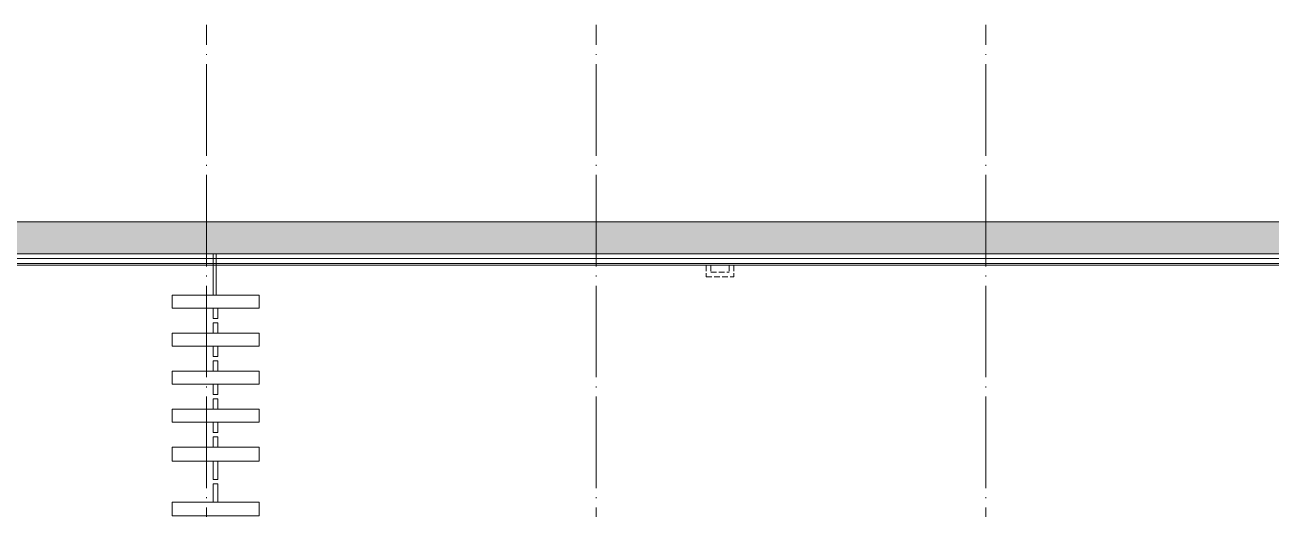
# Model space of a CAD drawing. Extents: x 13114849 to 13479250, y 160225 to 278773.
# Drawn here: x 13338938 to 13366117, y 198985 to 209560 of the extents above; entities that cross this region are included whole.
import ezdxf

# ---------------------------------------------------------------- set-up
doc = ezdxf.new("R2010")
doc.units = 0
doc.header["$LTSCALE"] = 1000
doc.header["$MEASUREMENT"] = 0
doc.linetypes.add('DASH', pattern=[0.35, 0.25, -0.1])
doc.linetypes.add('DOTE', pattern=[2.4200000000000004, 2, -0.2, 0.02, -0.2])
doc.layers.add('建筑底图', color=8, linetype='Continuous', lineweight=13)

msp = doc.modelspace()

# ---------------------------------------------------------------- hatches: boundary and pattern name
at = {"layer": '建筑底图'}
h = msp.add_hatch(dxfattribs=at)
h.set_pattern_fill('钢筋混凝土', color=8, scale=100, style=0)
h.set_pattern_definition([(45, (793255.2557103541, 7.916241884231567e-09), (-176.7766952966369, 176.7766952966369), []), (49.99999999999999, (793255.2557103541, 7.916241884231567e-09), (717.2601826007534, -62.75213498259511), [75, -825]), (355, (793255.2557103541, 7.916241884231567e-09), (-138.751333613, 752.1921337000118), [60, -660]), (100.4514, (793315.0273903534, -5.229339992074529), (578.5093817140216, 689.4395420609536), [63.74019000000001, -701.142112]), (46.18420000000001, (793255.2557103541, 200.0000000079162), (1067.241048625644, -165.5190143290181), [112.5, -1237.5]), (96.6356, (793344.1924553532, 186.2066930079018), (934.6627055487033, 974.1178709004417), [95.610288, -1051.713]), (351.1842, (793255.2557103541, 200.0000000079162), (934.6619451336272, 974.1186009253246), [90, -990]), (21, (793355.2557103541, 150.0000000079162), (596.9070521184617, -402.6188906653388), [75, -825]), (326.0000000000001, (793355.2557103541, 150.0000000079162), (243.3153319215817, 725.150045046853), [60, -660]), (71.4514, (793404.9979433548, 116.4483940079226), (840.22262858149, 322.5304967099524), [63.74019000000001, -701.142112]), (37.50000000000001, (793255.2557103541, 7.916241884231567e-09), (12.15985531729067, 332.8938538313115), [0, -652, 0, -670, 0, -662.5]), (7.499999999999999, (793255.2557103541, 7.916241884231567e-09), (263.0695374421486, 394.4117118823602), [0, -382, 0, -637, 0, -252.5]), (327.5, (793032.2557103541, 7.916241884231567e-09), (533.822436172409, -22.55487173437976), [0, -250, 0, -780, 0, -1035]), (317.5, (792932.2557103541, 7.916241884231567e-09), (583.1861693423863, 100.1049823323177), [0, -325, 0, -518, 0, -735])])
h.paths.add_polyline_path([(13421897.36620497, 205459.513968757), (13421897.36620497, 204559.5139687572), (13422497.36620497, 204559.5139687581), (13422497.36620497, 204759.5139687581), (13453297.36620497, 204759.513968801), (13453297.36620497, 205459.5139688007)])
h.paths.add_polyline_path([(13333997.36620319, 206729.5125361029), (13333397.36620318, 206729.5125338955), (13333397.36620319, 204559.5139686338), (13413397.36620497, 204559.5139687454), (13413397.36620497, 205259.5139687452), (13333997.36620319, 205259.5139686347)])

# ---------------------------------------------------------------- linework, layer by layer
at = {"layer": '建筑底图', "linetype": 'DOTE'}
for p, q in [((13342897.36620497, 180083.0282935039), (13342897.36620497, 209559.5146856282)), ((13351397.36620497, 180083.0282935039), (13351397.36620497, 209559.5146856282)), ((13359897.36620498, 180083.0282935039), (13359897.36620497, 209559.5146856282))]:
    msp.add_line(p, q, dxfattribs=at)
at = {"layer": '建筑底图', "color": 8}
for p, q in [((13333997.36620319, 205259.5139686347), (13413797.36620497, 205259.5139687457)), ((13333297.36620318, 204459.5140696787), (13414507.36620497, 204459.5140696787)), ((13333397.36620319, 204559.5139686338), (13414397.36620497, 204559.5139687468)), ((13333187.36620318, 204349.5140696787), (13414607.36620497, 204349.5140696787))]:
    msp.add_line(p, q, dxfattribs=at)
at = {"layer": '建筑底图', "color": 8, "linetype": 'DOTE'}
msp.add_line((13474197.36620497, 204559.5146856282), (13119297.36620772, 204559.5146856282), dxfattribs=at)
at = {"layer": '建筑底图', "linetype": 'ByBlock'}
for p, q in [((13343047.36725286, 204559.514753507), (13343107.36725286, 204559.514753507)), ((13343047.36725286, 203654.5159618936), (13343047.36725286, 204559.514753507)), ((13343107.36725286, 203654.5159618936), (13343107.36725286, 204559.514753507)), ((13343047.36725286, 203654.5159618936), (13343107.36725286, 203654.5159618936))]:
    msp.add_line(p, q, dxfattribs=at)
at = {"layer": '建筑底图', "linetype": 'DASH', "ltscale": 0.5}
for p, q in [((13353797.36620497, 204309.5146856266), (13353797.36620497, 204059.5139686498)), ((13353897.36620497, 204309.5146856266), (13353897.36620497, 204159.5139686498)), ((13353897.36620497, 204159.5139686498), (13354297.36620497, 204159.5139686498)), ((13354297.36620497, 204309.5146856266), (13354297.36620497, 204159.5139686498)), ((13354397.36620497, 204309.5146856266), (13354397.36620497, 204059.5139686498)), ((13353797.36620497, 204059.5139686498), (13354397.36620497, 204059.5139686498))]:
    msp.add_line(p, q, dxfattribs=at)
at = {"layer": '建筑底图'}
for p, q in [((13343047.36728823, 203374.5159618957), (13343047.36728822, 203149.5159618957)), ((13343147.36728823, 203374.5159618945), (13343147.36728822, 203149.5159618948)), ((13343047.36728822, 203149.5159618957), (13343147.36728822, 203149.5159618948)), ((13343047.36728823, 202824.5159618927), (13343047.36728822, 203049.5159618924)), ((13343047.36728822, 203049.5159618924), (13343147.36728822, 203049.5159618934)), ((13343147.36728823, 202824.5159618938), (13343147.36728822, 203049.5159618934)), ((13343047.36728823, 202544.5159619031), (13343047.36728823, 202319.5159619031)), ((13343147.36728823, 202544.5159619038), (13343147.36728823, 202319.5159619041)), ((13343047.36728823, 202319.5159619031), (13343147.36728823, 202319.5159619041)), ((13343047.36728823, 201994.5159619024), (13343047.36728823, 202219.5159619041)), ((13343047.36728823, 202219.5159619041), (13343147.36728823, 202219.515961905)), ((13343147.36728823, 201994.5159619034), (13343147.36728823, 202219.515961905)), ((13343047.36728824, 201714.5159619129), (13343047.36728824, 201489.5159619113)), ((13343147.36728824, 201714.5159619136), (13343147.36728824, 201489.5159619122)), ((13343047.36728824, 201489.5159619113), (13343147.36728824, 201489.5159619122)), ((13343047.36728824, 201164.5159619106), (13343047.36728824, 201389.5159619122)), ((13343047.36728824, 201389.5159619122), (13343147.36728824, 201389.5159619132)), ((13343147.36728824, 201164.5159619115), (13343147.36728824, 201389.5159619132)), ((13343047.36728823, 200884.5159619246), (13343047.36728823, 200659.5159619246)), ((13343147.36728823, 200884.5159619234), (13343147.36728823, 200659.5159619236)), ((13343047.36728823, 200659.5159619246), (13343147.36728823, 200659.5159619236)), ((13343047.36728823, 200334.5159619215), (13343047.36728823, 200559.5159619215)), ((13343047.36728823, 200559.5159619215), (13343147.36728823, 200559.5159619225)), ((13343147.36728823, 200334.5159619227), (13343147.36728823, 200559.5159619225)), ((13343047.36728824, 199634.5159619288), (13343047.36728823, 200034.5159619241)), ((13343147.36728824, 199634.5159619297), (13343147.36728823, 200034.515961925)), ((13343047.36728824, 199634.5159619288), (13343147.36728824, 199634.5159619297)), ((13343047.36728827, 199134.5159619316), (13343047.36728827, 199534.5159619297)), ((13343047.36728827, 199534.5159619297), (13343147.36728827, 199534.5159619306)), ((13343147.36728827, 199134.5159619325), (13343147.36728827, 199534.5159619306))]:
    msp.add_line(p, q, dxfattribs=at)
at = {"layer": '建筑底图', "color": 8}
for points in [[(13311597.36622271, 184159.5155477665), (13438197.36620497, 184159.5155477665), (13438197.36620731, 183959.5170308359), (13443697.36620498, 183959.5170308359), (13443697.36620498, 171509.5140157907), (13434296.97019093, 171509.514015788), (13434296.97019093, 165209.5140158274), (13477297.36621002, 165209.5140158488), (13477297.36621011, 178509.5146838985), (13473697.36620497, 180533.5146839736), (13473697.36620497, 207859.5147523294), (13459597.36620497, 207859.5147523294), (13459597.36620497, 205459.5139688094), (13421797.36620497, 205459.5139688094), (13421797.36620497, 205259.5139687569), (13333997.36620318, 205259.5139784271)], [(13333147.36620318, 207229.512531076), (13333147.36620318, 204309.5140696787), (13427497.36615204, 204309.5140696787)]]:
    msp.add_lwpolyline(points, dxfattribs=at)
at = {"layer": '建筑底图'}
for points in [[(13344047.36728822, 203374.5159619031), (13344047.36728822, 203654.5159618938), (13342147.36728825, 203654.5159618743), (13342147.36728826, 203374.5159618855)], [(13344047.36728823, 202544.5159619125), (13344047.36728822, 202824.5159619029), (13342147.36728826, 202824.5159618836), (13342147.36728826, 202544.5159618948)], [(13344047.36728825, 201714.5159619225), (13344047.36728825, 201994.5159619122), (13342147.36728826, 201994.5159618938), (13342147.36728826, 201714.5159619041)], [(13344047.36728826, 200884.5159619327), (13344047.36728825, 201164.5159619227), (13342147.36728826, 201164.5159619041), (13342147.36728827, 200884.5159619143)], [(13344047.36728826, 200034.5159619311), (13344047.36728826, 200334.515961932), (13342147.36728826, 200334.5159619125), (13342147.36728826, 200034.5159619134)], [(13344047.36728827, 198834.5159619395), (13344047.36728827, 199134.5159619395), (13342147.36728826, 199134.5159619199), (13342147.36728826, 198834.5159619199)]]:
    msp.add_lwpolyline(points, close=True, dxfattribs=at)
for points in [[(13343989.29078456, 203099.5159618929, 0, 100, 0), (13343989.29078456, 203099.5159618929, 0, 0, 0), (13342753.17492359, 203099.5159618929, 100, 0, 0), (13342468.25448413, 203099.5159618929, 0, 0, 0)], [(13343989.29078459, 202269.5159619048, 0, 100, 0), (13343989.29078459, 202269.5159619048, 0, 0, 0), (13342753.17492361, 202269.5159619048, 100, 0, 0), (13342468.25448416, 202269.5159619048, 0, 0, 0)], [(13343989.2907846, 201439.5159619127, 0, 100, 0), (13343989.2907846, 201439.5159619127, 0, 0, 0), (13342753.17492362, 201439.5159619127, 100, 0, 0), (13342468.25448417, 201439.5159619127, 0, 0, 0)], [(13343987.19386765, 200609.515961922, 0, 100, 0), (13343715.42521873, 200609.515961922, 0, 0, 0), (13342479.30935775, 200609.515961922, 100, 0, 0), (13342194.3889183, 200609.515961922, 0, 0, 0)], [(13343987.19386769, 199584.5159619304, 0, 100, 0), (13343715.42521877, 199584.5159619304, 0, 0, 0), (13342479.30935779, 199584.5159619304, 100, 0, 0), (13342194.38891834, 199584.5159619304, 0, 0, 0)]]:
    msp.add_lwpolyline(points, format="xyseb", dxfattribs=at)

doc.saveas('drawing.dxf')
